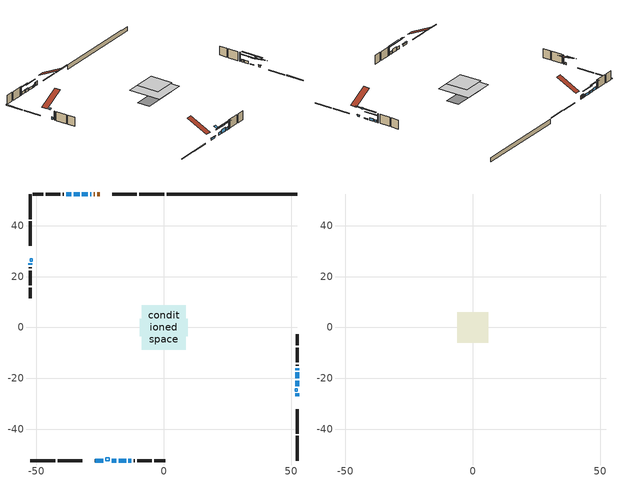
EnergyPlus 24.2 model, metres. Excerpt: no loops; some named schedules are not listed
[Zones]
conditioned space
 floor outside (Floor1 construction): -2.99,-2.99 -2.99,2.99 2.99,2.99 2.99,-2.99 z0.46
 floor adiabatic (AdiabaticFloorConstruction): -8.66,-8.66 -8.66,8.66 8.66,8.66 8.66,-8.66 z2.9
 floor foundation (Slab1 construction): -9.41,-3.39 -9.41,3.39 9.41,3.39 9.41,-3.39 z-1.98
 wall outside (RimJoist1 construction): 0.24,52.37 -9.59,52.37 / -52.37,-52.37 -42.54,-52.37 / -52.37,52.37 -52.37,42.54 / 52.37,-52.37 52.37,-42.54 z0.46:0.76
 wall outside (RimJoist2 construction): -10.52,52.37 -20.12,52.37 / -41.61,-52.37 -32.01,-52.37 / -52.37,41.61 -52.37,32.01 / 52.37,-41.61 52.37,-32.01 z0.46:0.76
 wall outside (AdiabaticWallConstruction 1): -25.16,52.37 -26.08,52.37 / -27,52.37 -27.52,52.37 z0.46:2.49
 wall outside (AdiabaticWallConstruction): -28.45,52.37 -28.83,52.37 / -52.37,25.13 -52.37,24.64 z0.46:1.68; 52.37,-26.97 52.37,-25.88 / -26.97,-52.37 -23.7,-52.37 z0.46:1.32; -29.76,52.37 -32.1,52.37 / -33.02,52.37 -35.36,52.37 z0.46:1.48; -36.29,52.37 -38.22,52.37 / -20.48,-52.37 -18.55,-52.37 / -13.84,-52.37 -12.73,-52.37 z0.46:2.01; 52.37,-23.11 52.37,-20.82 z0.46:0.84; 52.37,-19.89 52.37,-17.6 z0.46:1.78; 52.37,-16.68 52.37,-15.91 z0.46:1.38; -17.62,-52.37 -14.77,-52.37 z0.46:2.49
 wall outside (Wall1 construction): -39.15,52.37 -39.6,52.37 / -11.8,-52.37 -11.35,-52.37 / -52.37,23.72 -52.37,23.26 / 52.37,-14.98 52.37,-14.53 z0.46:5.34
 wall outside (Wall2 construction): -40.53,52.37 -46.28,52.37 / -10.42,-52.37 -4.67,-52.37 / -52.37,22.33 -52.37,16.58 / 52.37,-13.6 52.37,-7.85 z0.46:5.34
 wall outside (Wall3 construction): -47.21,52.37 -51.44,52.37 / -3.74,-52.37 0.5,-52.37 / -52.37,15.66 -52.37,11.42 / 52.37,-6.92 52.37,-2.69 z0.46:5.34
 wall foundation (FoundationWall1 construction): 1.17,52.37,-1.98 1.17,52.37,0.46 47.25,52.37,0.46 47.25,52.37,0.29 52.37,52.37,0.29 52.37,52.37,-1.98
 window (WindowConstruction 10): -28.45,52.37 -28.83,52.37 z0.46:1.68
 window (WindowConstruction 6): 52.37,-26.97 52.37,-25.88 z0.46:1.32
 window (WindowConstruction 7): -29.76,52.37 -32.1,52.37 z0.46:1.47
 window (WindowConstruction 8): -33.02,52.37 -35.36,52.37 z0.46:1.47
 window (WindowConstruction 9): -26.97,-52.37 -23.7,-52.37 z0.46:1.32
 window (WindowConstruction): -36.29,52.37 -38.22,52.37 z0.46:2.01
 window (WindowConstruction 12): 52.37,-23.11 52.37,-20.82 z0.46:0.84
 window (WindowConstruction 11): -52.37,25.13 -52.37,24.64 z0.46:1.68
 window (WindowConstruction 1): 52.37,-19.89 52.37,-17.6 z0.46:1.78
 window (WindowConstruction 2): 52.37,-16.68 52.37,-15.91 z0.46:1.37
 window (WindowConstruction 3): -20.48,-52.37 -18.55,-52.37 z0.46:2.01
 window (WindowConstruction 4): -17.62,-52.37 -14.77,-52.37 z0.46:2.49
 window (WindowConstruction 5): -13.84,-52.37 -12.73,-52.37 z0.46:2.01
 door (Door): -25.16,52.37 -26.07,52.37 z0.46:2.49
 door (Door 1): -27,52.37 -27.52,52.37 z0.46:2.49
 ceiling adiabatic (AdiabaticFloorConstruction): 8.66,-8.66 8.66,8.66 -8.66,8.66 -8.66,-8.66 z2.9
 roof outside (AdiabaticRoofConstruction): -21.4,-52.37,5.34 -21.4,-51.15,5.95 -22.77,-51.15,5.95 -22.77,-52.37,5.34; -52.37,26.06,5.34 -51.55,26.06,5.75 -51.55,26.97,5.75 -52.37,26.97,5.34; 52.37,-24.04,5.34 51.55,-24.04,5.75 51.55,-24.95,5.75 52.37,-24.95,5.34
 skylight (SkylightConstruction): -21.4,-52.37,5.34 -21.4,-51.15,5.95 -22.77,-51.15,5.95 -22.77,-52.37,5.34
 skylight (SkylightConstruction 1): -52.37,26.06,5.34 -51.55,26.06,5.75 -51.55,26.97,5.75 -52.37,26.97,5.34
 skylight (SkylightConstruction 2): 52.37,-24.04,5.34 51.55,-24.04,5.75 51.55,-24.95,5.75 52.37,-24.95,5.34
attic - vented
 floor to conditioned space (Floor2 construction Reversed): -6.01,-6.01 -6.01,6.01 6.01,6.01 6.01,-6.01 z5.34
 roof outside (Roof1 construction): -24.23,52.37,5.34 -24.23,40.99,11.03 -21.05,40.99,11.03 -21.05,52.37,5.34; -27.9,-52.37,5.34 -27.9,-40.99,11.03 -31.08,-40.99,11.03 -31.08,-52.37,5.34; -52.37,27.9,5.34 -40.99,27.9,11.03 -40.99,31.08,11.03 -52.37,31.08,5.34; 52.37,-27.9,5.34 40.99,-27.9,11.03 40.99,-31.08,11.03 52.37,-31.08,5.34
shading: 52.37,-25.68 52.37,-27.17 52.78,-27.17 52.78,-25.68 z1.52; -34.73,52.37 -27.12,52.37 -27.12,52.78 -34.73,52.78 z4.11; -35.56,52.37 -32.82,52.37 -32.82,52.78 -35.56,52.78 z1.68; -23.5,-52.37 -27.17,-52.37 -27.17,-52.78 -23.5,-52.78 z1.52; -40.86,52.37 -33.65,52.37 -33.65,52.78 -40.86,52.78 z4.65; 52.37,-15.74 52.37,-28.19 52.78,-28.19 52.78,-15.74 z5.92; 52.37,-14.97 52.37,-22.53 52.78,-22.53 52.78,-14.97 z4.42; 52.37,-15.71 52.37,-16.88 52.78,-16.88 52.78,-15.71 z1.58; -15.91,-52.37 -23.12,-52.37 -23.12,-52.78 -15.91,-52.78 z4.65; -12.13,-52.37 -20.26,-52.37 -20.26,-52.78 -12.13,-52.78 z5.13; -10.09,-52.37 -16.48,-52.37 -16.48,-52.78 -10.09,-52.78 z4.65
[Building]
Building 1: Terrain=Suburbs
[Site:Location]
Ottawa Intl AP_ON: Latitude {deg}=45.32; Longitude {deg}=-75.67; Time Zone {hr}=-5; Elevation {m}=115; Keep Site Location Information=Yes
[Site:GroundTemperature:Shallow]
1.18808, -1.19398, -1.38475, -0.254337, 4.28362, 8.80044, 12.7163, 15.1969, 15.4076, 13.3901, 9.57408, 5.19582
[Site:WaterMainsTemperature]
Calculation Method=Schedule; Temperature Schedule=mains temperature schedule
[Material] Roughness=Rough; Thermal Absorptance=0.9
Name | Thickness {m} | Conductivity {W/m-K} | Density {kg/m3} | Specific Heat {J/kg-K} | Solar Absorptance | Visible Absorptance
asphalt or fiberglass shingles | 0.00635 | 0.162714 | 1121.4 | 1465.45 | 0.84 | 0.84
asphalt or fiberglass shingles 1 | 0.00635 | 0.162714 | 1121.4 | 1465.45 | 0.7 | 0.7
ceiling loosefill ins | 0.169333 | 0.0480833 | 16.02 | 1046.75 | 0.7 | 0.7
ceiling stud and cavity | 0.1397 | 0.347966 | 65.682 | 1177.47 | 0.7 | 0.7
concrete 4.0 in. | 0.1016 | 1.803125 | 2242.8 | 837.4 | 0.7 | 0.7
concrete 8.0 in. | 0.2032 | 1.803125 | 2242.8 | 837.4 | 0.7 | 0.7
door material | 0.04445 | 0.053851 | 512.64 | 1214.23 | 0.7 | 0.7
door material 1 | 0.04445 | 0.188738 | 512.64 | 1214.23 | 0.7 | 0.7
exterior vertical ins | 0.0125472 | 0.029427 | 32.04 | 1214.23 | 0.7 | 0.7
floor covering | 0.0127 | 0.0433444 | 54.468 | 1339.84 | 0.6 | 0.6
floor rigid ins; rim joist rigid ins; wall rigid ins | 0.051816 | 0.029427 | 32.04 | 1214.23 | 0.7 | 0.7
floor rigid ins 1; roof rigid ins; wall rigid ins 1 | 0.512978 | 0.029427 | 32.04 | 1214.23 | 0.7 | 0.7
floor stud and cavity | 0.1397 | 0.0959113 | 92.3553 | 1139.71 | 0.7 | 0.7
floor stud and cavity 1 | 0.1397 | 1.75129 | 37.0049 | 1207.88 | 0.7 | 0.7
furniture material conditioned space 1 | 0.1524 | 0.115458 | 640.8 | 1214.23 | 0.6 | 0.6
gypsum board | 0.0127 | 0.160291 | 801 | 837.4 | 0.6 | 0.6
gypsum board 1 | 0.0127 | 0.160291 | 801 | 837.4 | 0.7 | 0.7
osb sheathing 0.5 in. | 0.0127 | 0.115458 | 512.64 | 1214.23 | 0.7 | 0.7
osb sheathing 0.75 in. | 0.01905 | 0.115458 | 512.64 | 1214.23 | 0.7 | 0.7
osb sheathing 2.0 in. | 0.0508 | 0.115458 | 512.64 | 1214.23 | 0.7 | 0.7
rim joist stud and cavity | 0.0508 | 0.0451784 | 125.044 | 1163.47 | 0.6 | 0.6
rim joist stud and cavity 1 | 0.0508 | 0.0347766 | 125.044 | 1163.47 | 0.6 | 0.6
roof stud and cavity | 0.18415 | 1.78687 | 37.0049 | 1207.88 | 0.6 | 0.6
wall stud and cavity | 0.1397 | 0.177493 | 139.0536 | 1170.24 | 0.7 | 0.7
wall stud and cavity 1 | 0.1397 | 0.193511 | 139.0536 | 1170.24 | 0.7 | 0.7
wall stud and cavity 2 | 0.1397 | 0.221002 | 139.0536 | 1170.24 | 0.7 | 0.7
wall stud and cavity 3 | 0.0889 | 0.380278 | 52.3479 | 1209.89 | 0.7 | 0.7
wall stud and cavity 4 | 0.0889 | 0.391764 | 83.0341 | 1211.67 | 0.7 | 0.7
wood siding | 0.0254 | 0.102417 | 544.68 | 1172.36 | 0.4 | 0.4
wood siding 1; wood siding 2; wood siding 3 | 0.0254 | 0.102417 | 544.68 | 1172.36 | 0.7 | 0.7
[WindowMaterial:SimpleGlazingSystem]
Name | U-Factor {W/m2-K} | Solar Heat Gain Coefficient
SkylightMaterial | 3.53849 | 0.6845
SkylightMaterial 1 | 3.32 | 0.7007
WindowMaterial | 2.90373 | 0.65
WindowMaterial 1 | 2.97981 | 0.57
WindowMaterial 10 | 3.05874 | 0.41
WindowMaterial 2 | 3.03092 | 0.49
WindowMaterial 3 | 2.94348 | 0.63
WindowMaterial 4 | 2.99003 | 0.53
WindowMaterial 5 | 3.00934 | 0.52
WindowMaterial 6 | 2.946882 | 0.58
WindowMaterial 7 | 2.961077 | 0.56
WindowMaterial 8 | 3.10416 | 0.5
WindowMaterial 9 | 2.97584 | 0.61
[Construction]
AdiabaticFloorConstruction: floor stud and cavity 1, floor rigid ins 1, osb sheathing 0.75 in., floor covering
AdiabaticRoofConstruction: asphalt or fiberglass shingles 1, roof rigid ins, osb sheathing 0.75 in., roof stud and cavity
AdiabaticWallConstruction: wood siding 2, wall rigid ins 1, wall stud and cavity 3, gypsum board
AdiabaticWallConstruction 1: wood siding 3, wall rigid ins 1, wall stud and cavity 3, gypsum board
Door: door material
Door 1: door material 1
Floor1 construction: floor stud and cavity, floor rigid ins, osb sheathing 0.75 in., floor covering
Floor2 construction Reversed: gypsum board, ceiling stud and cavity, ceiling loosefill ins
FoundationWall1 construction: concrete 8.0 in., gypsum board 1
furniture construction conditioned space 1: furniture material conditioned space 1
PartitionWallConstruction: gypsum board, wall stud and cavity 4, gypsum board
RimJoist1 construction: wood siding 1, osb sheathing 2.0 in., rim joist stud and cavity
RimJoist2 construction: wood siding 1, rim joist rigid ins, osb sheathing 2.0 in., rim joist stud and cavity 1
Roof1 construction: asphalt or fiberglass shingles
SkylightConstruction: SkylightMaterial
SkylightConstruction 1; SkylightConstruction 2: SkylightMaterial 1
Slab1 construction: concrete 4.0 in.
Wall1 construction: wood siding, wall rigid ins, osb sheathing 0.5 in., wall stud and cavity, gypsum board
Wall2 construction: wood siding, wall rigid ins, osb sheathing 0.5 in., wall stud and cavity 1, gypsum board
Wall3 construction: wood siding, wall rigid ins, osb sheathing 0.5 in., wall stud and cavity 2, gypsum board
WindowConstruction; WindowConstruction 3: WindowMaterial
WindowConstruction 1: WindowMaterial 1
WindowConstruction 10: WindowMaterial 8
WindowConstruction 11: WindowMaterial 9
WindowConstruction 12: WindowMaterial 10
WindowConstruction 2: WindowMaterial 2
WindowConstruction 4: WindowMaterial 3
WindowConstruction 5: WindowMaterial 4
WindowConstruction 6: WindowMaterial 5
WindowConstruction 7; WindowConstruction 8: WindowMaterial 6
WindowConstruction 9: WindowMaterial 7
[Zone] Multiplier=1; Part of Total Floor Area=Yes
Name | Volume {m3}
attic - vented | 134.283
conditioned space | 1069.3
[Space]
Name | Zone | Volume {m3}
attic - vented 1 | attic - vented | 134.283
conditioned space 1 | conditioned space | 1069.3
[ZoneInfiltration:EffectiveLeakageArea]
infil attic - vented 1: Zone or Space=attic - vented 1; Schedule=Always On Discrete; Effective Air Leakage Area {cm2}=6085.3; Stack Coefficient=0.000395821; Wind Coefficient=1.34422e-05
[ZoneMixing]
whole house fan mix: Zone or Space=attic - vented; Schedule=Always On Continuous; Design Flow Rate Calculation Method=Flow/Zone; Design Flow Rate {m3/s}=0; Source Zone or Space=conditioned space
[SurfaceProperty:ExposedFoundationPerimeter]
Slab1: Exposed Perimeter Calculation Method=TotalExposedPerimeter; Total Exposed Perimeter {m}=51.206
[InternalMass] Zone or ZoneList=conditioned space; Space or SpaceList=conditioned space 1
Name | Construction | Surface Area {m2}
furniture mass conditioned space 1 | furniture construction conditioned space 1 | 185.356
partition wall mass | PartitionWallConstruction | 463.39
[Lights]
interior lighting: Zone or ZoneList or Space or SpaceList=conditioned space 1; Schedule=interior lighting schedule; Design Level Calculation Method=LightingLevel; Lighting Level {W}=343.2; Return Air Fraction=0; Fraction Radiant=0.6; Fraction Visible=0.2; Fraction Replaceable=1
[People]
occupants: Zone or ZoneList or Space or SpaceList=conditioned space 1; Number of People Schedule=occupants schedule; Number of People Calculation Method=People; Number of People=3; Fraction Radiant=0.314171; Sensible Heat Fraction=0.56303; Activity Level Schedule=occupants activity schedule; Carbon Dioxide Generation Rate {m3/s-W}=0; Enable ASHRAE 55 Comfort Warnings=No; Mean Radiant Temperature Calculation Type=EnclosureAveraged
[ElectricEquipment] Zone or ZoneList or Space or SpaceList=conditioned space 1; Design Level Calculation Method=EquipmentLevel
Name | Schedule | Design Level {W} | Fraction Latent | Fraction Radiant | Fraction Lost
clothes dryer | clothes dryer schedule | 140.772 | 0.015 | 0.081 | 0.85
clothes washer | clothes washer schedule | 32.1985 | 0.03 | 0.162 | 0.7
cooking range | cooking range schedule | 215.147 | 0.08 | 0.432 | 0.2
dishwasher | dishwasher schedule | 66.8632 | 0.3 | 0.18 | 0.4
fridge | fridge schedule | 72.9452 | 0 | 0.6 | 0
mech vent house fan | mech vent house fan schedule | 0 | 0 | 0 | 1
mech vent house fan cfis | mech vent house fan cfis schedule | 0 | 0 | 0 | 0
misc plug loads | misc plug loads schedule | 494.7 | 0.045 | 0.513 | 0.1
whole house fan | Always On Discrete | 0 | 0 | 0 | 1
[OtherEquipment] Zone or ZoneList or Space or SpaceList=conditioned space 1; Design Level Calculation Method=EquipmentLevel
Name | Fuel Type | Schedule | Design Level {W} | Fraction Latent | Fraction Radiant | Fraction Lost
clothes dryer 1 | Electricity | clothes dryer schedule | 0 | 0.015 | 0.081 | 0.85
cooking range 1 | Electricity | cooking range schedule | 0 | 0.08 | 0.432 | 0.2
general water use latent | None | general water use schedule | 62.594 | 1 | 0 | 0
general water use sensible | None | general water use schedule | -61.6891 | 0 | 0.6 | 0
mech vent house fan latent load | None | Always On Discrete | 0 | 1 | 0 | 0
mech vent house fan sensible load | None | Always On Discrete | 0 | 0 | 0 | 0
water heater energy adjustment1 | Electricity | Always On Discrete | 0.01 | 0 | 0 | 1
[ZoneInfiltration:DesignFlowRate] Zone or ZoneList or Space or SpaceList=conditioned space 1; Schedule=Always On Discrete; Design Flow Rate Calculation Method=Flow/Zone; Design Flow Rate {m3/s}=0
infil flow; natural vent flow; whole house fan flow
[Foundation:Kiva]
Foundation Kiva 1: Initial Indoor Air Temperature {C}=21; Wall Height Above Grade {m}=0.459974; Wall Depth Below Slab {m}=0.2032; Custom Block Material Name 1=exterior vertical ins; Custom Block Depth 1 {m}=2.43998; Custom Block X Position 1 {m}=0.2159; Custom Block Z Position 1 {m}=0
[Foundation:Kiva:Settings]
Soil Conductivity {W/m-K}=0.849921; Soil Density {kg/m3}=1842.3; Soil Specific Heat {J/kg-K}=418.7; Ground Solar Absorptivity=0.9; Ground Thermal Absorptivity=0.9; Ground Surface Roughness {m}=0.03; Far-Field Width {m}=40; Deep-Ground Boundary Condition=ZeroFlux; Deep-Ground Depth {m}=40; Minimum Cell Dimension {m}=0.2; Maximum Cell Growth Coefficient=3; Simulation Timestep=Timestep
[Exterior:Lights]
exterior lighting: Schedule=exterior lighting schedule; Design Level {W}=75.6
[Schedule:Constant]
Name | Hourly Value
Always On Continuous; mech vent house fan schedule; mech vent house fan cfis schedule; Always On Discrete | 1
occupants activity schedule | 117.228
fridge schedule | 0
[Schedule:Week:Daily]
interior lighting schedule Week Rule - Jan1-Jan27: interior lighting schedule day, interior lighting schedule day, interior lighting schedule day, interior lighting schedule day, interior lighting schedule day, interior lighting schedule day, interior lighting schedule day, interior lighting schedule default day, interior lighting schedule default day, interior lighting schedule default day, interior lighting schedule default day, interior lighting schedule default day
interior lighting schedule Week Rule - Jan28-Feb3: interior lighting schedule day, interior lighting schedule day, interior lighting schedule day, interior lighting schedule day, interior lighting schedule day 1, interior lighting schedule day 1, interior lighting schedule day 1, interior lighting schedule default day, interior lighting schedule default day, interior lighting schedule default day, interior lighting schedule default day, interior lighting schedule default day
interior lighting schedule Week Rule - Feb4-Feb24: interior lighting schedule day 1, interior lighting schedule day 1, interior lighting schedule day 1, interior lighting schedule day 1, interior lighting schedule day 1, interior lighting schedule day 1, interior lighting schedule day 1, interior lighting schedule default day, interior lighting schedule default day, interior lighting schedule default day, interior lighting schedule default day, interior lighting schedule default day
interior lighting schedule Week Rule - Feb25-Mar3: interior lighting schedule day 1, interior lighting schedule day 1, interior lighting schedule day 1, interior lighting schedule day 1, interior lighting schedule day 2, interior lighting schedule day 2, interior lighting schedule day 2, interior lighting schedule default day, interior lighting schedule default day, interior lighting schedule default day, interior lighting schedule default day, interior lighting schedule default day
interior lighting schedule Week Rule - Mar4-Mar31: interior lighting schedule day 2, interior lighting schedule day 2, interior lighting schedule day 2, interior lighting schedule day 2, interior lighting schedule day 2, interior lighting schedule day 2, interior lighting schedule day 2, interior lighting schedule default day, interior lighting schedule default day, interior lighting schedule default day, interior lighting schedule default day, interior lighting schedule default day
interior lighting schedule Week Rule - Apr1-Apr28: interior lighting schedule day 3, interior lighting schedule day 3, interior lighting schedule day 3, interior lighting schedule day 3, interior lighting schedule day 3, interior lighting schedule day 3, interior lighting schedule day 3, interior lighting schedule default day, interior lighting schedule default day, interior lighting schedule default day, interior lighting schedule default day, interior lighting schedule default day
interior lighting schedule Week Rule - Apr29-May5: interior lighting schedule day 3, interior lighting schedule day 3, interior lighting schedule day 4, interior lighting schedule day 4, interior lighting schedule day 4, interior lighting schedule day 4, interior lighting schedule day 4, interior lighting schedule default day, interior lighting schedule default day, interior lighting schedule default day, interior lighting schedule default day, interior lighting schedule default day
interior lighting schedule Week Rule - May6-May26: interior lighting schedule day 4, interior lighting schedule day 4, interior lighting schedule day 4, interior lighting schedule day 4, interior lighting schedule day 4, interior lighting schedule day 4, interior lighting schedule day 4, interior lighting schedule default day, interior lighting schedule default day, interior lighting schedule default day, interior lighting schedule default day, interior lighting schedule default day
interior lighting schedule Week Rule - May27-Jun2: interior lighting schedule day 4, interior lighting schedule day 4, interior lighting schedule day 4, interior lighting schedule day 4, interior lighting schedule day 4, interior lighting schedule day 5, interior lighting schedule day 5, interior lighting schedule default day, interior lighting schedule default day, interior lighting schedule default day, interior lighting schedule default day, interior lighting schedule default day
interior lighting schedule Week Rule - Jun3-Jun30: interior lighting schedule day 5, interior lighting schedule day 5, interior lighting schedule day 5, interior lighting schedule day 5, interior lighting schedule day 5, interior lighting schedule day 5, interior lighting schedule day 5, interior lighting schedule default day, interior lighting schedule default day, interior lighting schedule default day, interior lighting schedule default day, interior lighting schedule default day
interior lighting schedule Week Rule - Jul1-Jul28: interior lighting schedule day 6, interior lighting schedule day 6, interior lighting schedule day 6, interior lighting schedule day 6, interior lighting schedule day 6, interior lighting schedule day 6, interior lighting schedule day 6, interior lighting schedule default day, interior lighting schedule default day, interior lighting schedule default day, interior lighting schedule default day, interior lighting schedule default day
interior lighting schedule Week Rule - Jul29-Aug4: interior lighting schedule day 6, interior lighting schedule day 6, interior lighting schedule day 6, interior lighting schedule day 7, interior lighting schedule day 7, interior lighting schedule day 7, interior lighting schedule day 7, interior lighting schedule default day, interior lighting schedule default day, interior lighting schedule default day, interior lighting schedule default day, interior lighting schedule default day
interior lighting schedule Week Rule - Aug5-Aug25: interior lighting schedule day 7, interior lighting schedule day 7, interior lighting schedule day 7, interior lighting schedule day 7, interior lighting schedule day 7, interior lighting schedule day 7, interior lighting schedule day 7, interior lighting schedule default day, interior lighting schedule default day, interior lighting schedule default day, interior lighting schedule default day, interior lighting schedule default day
interior lighting schedule Week Rule - Aug26-Sep1: interior lighting schedule day 7, interior lighting schedule day 7, interior lighting schedule day 7, interior lighting schedule day 7, interior lighting schedule day 7, interior lighting schedule day 7, interior lighting schedule day 8, interior lighting schedule default day, interior lighting schedule default day, interior lighting schedule default day, interior lighting schedule default day, interior lighting schedule default day
interior lighting schedule Week Rule - Sep2-Sep29: interior lighting schedule day 8, interior lighting schedule day 8, interior lighting schedule day 8, interior lighting schedule day 8, interior lighting schedule day 8, interior lighting schedule day 8, interior lighting schedule day 8, interior lighting schedule default day, interior lighting schedule default day, interior lighting schedule default day, interior lighting schedule default day, interior lighting schedule default day
interior lighting schedule Week Rule - Sep30-Oct6: interior lighting schedule day 8, interior lighting schedule day 9, interior lighting schedule day 9, interior lighting schedule day 9, interior lighting schedule day 9, interior lighting schedule day 9, interior lighting schedule day 9, interior lighting schedule default day, interior lighting schedule default day, interior lighting schedule default day, interior lighting schedule default day, interior lighting schedule default day
interior lighting schedule Week Rule - Oct7-Oct27: interior lighting schedule day 9, interior lighting schedule day 9, interior lighting schedule day 9, interior lighting schedule day 9, interior lighting schedule day 9, interior lighting schedule day 9, interior lighting schedule day 9, interior lighting schedule default day, interior lighting schedule default day, interior lighting schedule default day, interior lighting schedule default day, interior lighting schedule default day
interior lighting schedule Week Rule - Oct28-Nov3: interior lighting schedule day 9, interior lighting schedule day 9, interior lighting schedule day 9, interior lighting schedule day 9, interior lighting schedule day 10, interior lighting schedule day 10, interior lighting schedule day 10, interior lighting schedule default day, interior lighting schedule default day, interior lighting schedule default day, interior lighting schedule default day, interior lighting schedule default day
interior lighting schedule Week Rule - Nov4-Nov24: interior lighting schedule day 10, interior lighting schedule day 10, interior lighting schedule day 10, interior lighting schedule day 10, interior lighting schedule day 10, interior lighting schedule day 10, interior lighting schedule day 10, interior lighting schedule default day, interior lighting schedule default day, interior lighting schedule default day, interior lighting schedule default day, interior lighting schedule default day
interior lighting schedule Week Rule - Nov25-Dec1: interior lighting schedule day 10, interior lighting schedule day 10, interior lighting schedule day 10, interior lighting schedule day 10, interior lighting schedule day 10, interior lighting schedule day 10, interior lighting schedule day 11, interior lighting schedule default day, interior lighting schedule default day, interior lighting schedule default day, interior lighting schedule default day, interior lighting schedule default day
interior lighting schedule Week Rule - Dec2-Dec31: interior lighting schedule day 11, interior lighting schedule day 11, interior lighting schedule day 11, interior lighting schedule day 11, interior lighting schedule day 11, interior lighting schedule day 11, interior lighting schedule day 11, interior lighting schedule default day, interior lighting schedule default day, interior lighting schedule default day, interior lighting schedule default day, interior lighting schedule default day
occupants schedule Week Rule - Jan1-Dec31: occupants schedule day, occupants schedule day, occupants schedule day, occupants schedule day, occupants schedule day, occupants schedule day, occupants schedule day, occupants schedule default day, occupants schedule default day, occupants schedule default day, occupants schedule default day, occupants schedule default day
clothes dryer schedule Week Rule - Jan1-Dec31: clothes dryer schedule day, clothes dryer schedule day, clothes dryer schedule day, clothes dryer schedule day, clothes dryer schedule day, clothes dryer schedule day, clothes dryer schedule day, clothes dryer schedule default day, clothes dryer schedule default day, clothes dryer schedule default day, clothes dryer schedule default day, clothes dryer schedule default day
clothes washer schedule Week Rule - Jan1-Dec31: clothes washer schedule day, clothes washer schedule day, clothes washer schedule day, clothes washer schedule day, clothes washer schedule day, clothes washer schedule day, clothes washer schedule day, clothes washer schedule default day, clothes washer schedule default day, clothes washer schedule default day, clothes washer schedule default day, clothes washer schedule default day
cooking range schedule Week Rule - Jan1-Dec31: cooking range schedule day, cooking range schedule day, cooking range schedule day, cooking range schedule day, cooking range schedule day, cooking range schedule day, cooking range schedule day, cooking range schedule default day, cooking range schedule default day, cooking range schedule default day, cooking range schedule default day, cooking range schedule default day
dishwasher schedule Week Rule - Jan1-Dec31: dishwasher schedule day, dishwasher schedule day, dishwasher schedule day, dishwasher schedule day, dishwasher schedule day, dishwasher schedule day, dishwasher schedule day, dishwasher schedule default day, dishwasher schedule default day, dishwasher schedule default day, dishwasher schedule default day, dishwasher schedule default day
misc plug loads schedule Week Rule - Jan1-Dec31: misc plug loads schedule day, misc plug loads schedule day, misc plug loads schedule day, misc plug loads schedule day, misc plug loads schedule day, misc plug loads schedule day, misc plug loads schedule day, misc plug loads schedule default day, misc plug loads schedule default day, misc plug loads schedule default day, misc plug loads schedule default day, misc plug loads schedule default day
general water use schedule Week Rule - Jan1-Dec31: general water use schedule day, general water use schedule day, general water use schedule day, general water use schedule day, general water use schedule day, general water use schedule day, general water use schedule day, general water use schedule default day, general water use schedule default day, general water use schedule default day, general water use schedule default day, general water use schedule default day
exterior lighting schedule Week Rule - Jan1-Jan27: exterior lighting schedule day, exterior lighting schedule day, exterior lighting schedule day, exterior lighting schedule day, exterior lighting schedule day, exterior lighting schedule day, exterior lighting schedule day, exterior lighting schedule default day, exterior lighting schedule default day, exterior lighting schedule default day, exterior lighting schedule default day, exterior lighting schedule default day
exterior lighting schedule Week Rule - Jan28-Feb3: exterior lighting schedule day, exterior lighting schedule day, exterior lighting schedule day, exterior lighting schedule day, exterior lighting schedule day 1, exterior lighting schedule day 1, exterior lighting schedule day 1, exterior lighting schedule default day, exterior lighting schedule default day, exterior lighting schedule default day, exterior lighting schedule default day, exterior lighting schedule default day
exterior lighting schedule Week Rule - Feb4-Feb24: exterior lighting schedule day 1, exterior lighting schedule day 1, exterior lighting schedule day 1, exterior lighting schedule day 1, exterior lighting schedule day 1, exterior lighting schedule day 1, exterior lighting schedule day 1, exterior lighting schedule default day, exterior lighting schedule default day, exterior lighting schedule default day, exterior lighting schedule default day, exterior lighting schedule default day
exterior lighting schedule Week Rule - Feb25-Mar3: exterior lighting schedule day 1, exterior lighting schedule day 1, exterior lighting schedule day 1, exterior lighting schedule day 1, exterior lighting schedule day 2, exterior lighting schedule day 2, exterior lighting schedule day 2, exterior lighting schedule default day, exterior lighting schedule default day, exterior lighting schedule default day, exterior lighting schedule default day, exterior lighting schedule default day
exterior lighting schedule Week Rule - Mar4-Mar31: exterior lighting schedule day 2, exterior lighting schedule day 2, exterior lighting schedule day 2, exterior lighting schedule day 2, exterior lighting schedule day 2, exterior lighting schedule day 2, exterior lighting schedule day 2, exterior lighting schedule default day, exterior lighting schedule default day, exterior lighting schedule default day, exterior lighting schedule default day, exterior lighting schedule default day
exterior lighting schedule Week Rule - Apr1-Apr28: exterior lighting schedule day 3, exterior lighting schedule day 3, exterior lighting schedule day 3, exterior lighting schedule day 3, exterior lighting schedule day 3, exterior lighting schedule day 3, exterior lighting schedule day 3, exterior lighting schedule default day, exterior lighting schedule default day, exterior lighting schedule default day, exterior lighting schedule default day, exterior lighting schedule default day
exterior lighting schedule Week Rule - Apr29-May5: exterior lighting schedule day 3, exterior lighting schedule day 3, exterior lighting schedule day 4, exterior lighting schedule day 4, exterior lighting schedule day 4, exterior lighting schedule day 4, exterior lighting schedule day 4, exterior lighting schedule default day, exterior lighting schedule default day, exterior lighting schedule default day, exterior lighting schedule default day, exterior lighting schedule default day
exterior lighting schedule Week Rule - May6-May26: exterior lighting schedule day 4, exterior lighting schedule day 4, exterior lighting schedule day 4, exterior lighting schedule day 4, exterior lighting schedule day 4, exterior lighting schedule day 4, exterior lighting schedule day 4, exterior lighting schedule default day, exterior lighting schedule default day, exterior lighting schedule default day, exterior lighting schedule default day, exterior lighting schedule default day
exterior lighting schedule Week Rule - May27-Jun2: exterior lighting schedule day 4, exterior lighting schedule day 4, exterior lighting schedule day 4, exterior lighting schedule day 4, exterior lighting schedule day 4, exterior lighting schedule day 5, exterior lighting schedule day 5, exterior lighting schedule default day, exterior lighting schedule default day, exterior lighting schedule default day, exterior lighting schedule default day, exterior lighting schedule default day
exterior lighting schedule Week Rule - Jun3-Jun30: exterior lighting schedule day 5, exterior lighting schedule day 5, exterior lighting schedule day 5, exterior lighting schedule day 5, exterior lighting schedule day 5, exterior lighting schedule day 5, exterior lighting schedule day 5, exterior lighting schedule default day, exterior lighting schedule default day, exterior lighting schedule default day, exterior lighting schedule default day, exterior lighting schedule default day
exterior lighting schedule Week Rule - Jul1-Jul28: exterior lighting schedule day 6, exterior lighting schedule day 6, exterior lighting schedule day 6, exterior lighting schedule day 6, exterior lighting schedule day 6, exterior lighting schedule day 6, exterior lighting schedule day 6, exterior lighting schedule default day, exterior lighting schedule default day, exterior lighting schedule default day, exterior lighting schedule default day, exterior lighting schedule default day
exterior lighting schedule Week Rule - Jul29-Aug4: exterior lighting schedule day 6, exterior lighting schedule day 6, exterior lighting schedule day 6, exterior lighting schedule day 7, exterior lighting schedule day 7, exterior lighting schedule day 7, exterior lighting schedule day 7, exterior lighting schedule default day, exterior lighting schedule default day, exterior lighting schedule default day, exterior lighting schedule default day, exterior lighting schedule default day
exterior lighting schedule Week Rule - Aug5-Aug25: exterior lighting schedule day 7, exterior lighting schedule day 7, exterior lighting schedule day 7, exterior lighting schedule day 7, exterior lighting schedule day 7, exterior lighting schedule day 7, exterior lighting schedule day 7, exterior lighting schedule default day, exterior lighting schedule default day, exterior lighting schedule default day, exterior lighting schedule default day, exterior lighting schedule default day
exterior lighting schedule Week Rule - Aug26-Sep1: exterior lighting schedule day 7, exterior lighting schedule day 7, exterior lighting schedule day 7, exterior lighting schedule day 7, exterior lighting schedule day 7, exterior lighting schedule day 7, exterior lighting schedule day 8, exterior lighting schedule default day, exterior lighting schedule default day, exterior lighting schedule default day, exterior lighting schedule default day, exterior lighting schedule default day
exterior lighting schedule Week Rule - Sep2-Sep29: exterior lighting schedule day 8, exterior lighting schedule day 8, exterior lighting schedule day 8, exterior lighting schedule day 8, exterior lighting schedule day 8, exterior lighting schedule day 8, exterior lighting schedule day 8, exterior lighting schedule default day, exterior lighting schedule default day, exterior lighting schedule default day, exterior lighting schedule default day, exterior lighting schedule default day
exterior lighting schedule Week Rule - Sep30-Oct6: exterior lighting schedule day 8, exterior lighting schedule day 9, exterior lighting schedule day 9, exterior lighting schedule day 9, exterior lighting schedule day 9, exterior lighting schedule day 9, exterior lighting schedule day 9, exterior lighting schedule default day, exterior lighting schedule default day, exterior lighting schedule default day, exterior lighting schedule default day, exterior lighting schedule default day
[Schedule:Year]
interior lighting schedule: interior lighting schedule Week Rule - Jan1-Jan27, 1, 1, 1, 27, interior lighting schedule Week Rule - Jan28-Feb3, 1, 28, 2, 3, interior lighting schedule Week Rule - Feb4-Feb24, 2, 4, 2, 24, interior lighting schedule Week Rule - Feb25-Mar3, 2, 25, 3, 3, interior lighting schedule Week Rule - Mar4-Mar31, 3, 4, 3, 31, interior lighting schedule Week Rule - Apr1-Apr28, 4, 1, 4, 28, interior lighting schedule Week Rule - Apr29-May5, 4, 29, 5, 5, interior lighting schedule Week Rule - May6-May26, 5, 6, 5, 26, interior lighting schedule Week Rule - May27-Jun2, 5, 27, 6, 2, interior lighting schedule Week Rule - Jun3-Jun30, 6, 3, 6, 30, interior lighting schedule Week Rule - Jul1-Jul28, 7, 1, 7, 28, interior lighting schedule Week Rule - Jul29-Aug4, 7, 29, 8, 4, interior lighting schedule Week Rule - Aug5-Aug25, 8, 5, 8, 25, interior lighting schedule Week Rule - Aug26-Sep1, 8, 26, 9, 1, interior lighting schedule Week Rule - Sep2-Sep29, 9, 2, 9, 29, interior lighting schedule Week Rule - Sep30-Oct6, 9, 30, 10, 6, interior lighting schedule Week Rule - Oct7-Oct27, 10, 7, 10, 27, interior lighting schedule Week Rule - Oct28-Nov3, 10, 28, 11, 3, interior lighting schedule Week Rule - Nov4-Nov24, 11, 4, 11, 24, interior lighting schedule Week Rule - Nov25-Dec1, 11, 25, 12, 1, interior lighting schedule Week Rule - Dec2-Dec31, 12, 2, 12, 31
occupants schedule: occupants schedule Week Rule - Jan1-Dec31, 1, 1, 12, 31
clothes dryer schedule: clothes dryer schedule Week Rule - Jan1-Dec31, 1, 1, 12, 31
clothes washer schedule: clothes washer schedule Week Rule - Jan1-Dec31, 1, 1, 12, 31
cooking range schedule: cooking range schedule Week Rule - Jan1-Dec31, 1, 1, 12, 31
dishwasher schedule: dishwasher schedule Week Rule - Jan1-Dec31, 1, 1, 12, 31
misc plug loads schedule: misc plug loads schedule Week Rule - Jan1-Dec31, 1, 1, 12, 31
general water use schedule: general water use schedule Week Rule - Jan1-Dec31, 1, 1, 12, 31
exterior lighting schedule: exterior lighting schedule Week Rule - Jan1-Jan27, 1, 1, 1, 27, exterior lighting schedule Week Rule - Jan28-Feb3, 1, 28, 2, 3, exterior lighting schedule Week Rule - Feb4-Feb24, 2, 4, 2, 24, exterior lighting schedule Week Rule - Feb25-Mar3, 2, 25, 3, 3, exterior lighting schedule Week Rule - Mar4-Mar31, 3, 4, 3, 31, exterior lighting schedule Week Rule - Apr1-Apr28, 4, 1, 4, 28, exterior lighting schedule Week Rule - Apr29-May5, 4, 29, 5, 5, exterior lighting schedule Week Rule - May6-May26, 5, 6, 5, 26, exterior lighting schedule Week Rule - May27-Jun2, 5, 27, 6, 2, exterior lighting schedule Week Rule - Jun3-Jun30, 6, 3, 6, 30, exterior lighting schedule Week Rule - Jul1-Jul28, 7, 1, 7, 28, exterior lighting schedule Week Rule - Jul29-Aug4, 7, 29, 8, 4, exterior lighting schedule Week Rule - Aug5-Aug25, 8, 5, 8, 25, exterior lighting schedule Week Rule - Aug26-Sep1, 8, 26, 9, 1, exterior lighting schedule Week Rule - Sep2-Sep29, 9, 2, 9, 29, exterior lighting schedule Week Rule - Sep30-Oct6, 9, 30, 10, 6, exterior lighting schedule Week Rule - Oct7-Oct27, 10, 7, 10, 27, exterior lighting schedule Week Rule - Oct28-Nov3, 10, 28, 11, 3, exterior lighting schedule Week Rule - Nov4-Nov24, 11, 4, 11, 24, exterior lighting schedule Week Rule - Nov25-Dec1, 11, 25, 12, 1, exterior lighting schedule Week Rule - Dec2-Dec31, 12, 2, 12, 31
[Schedule:Compact]
mains temperature schedule: Through: 01/01, For: AllDays, Until: 24:00, 5.98056, Through: 01/02, For: AllDays, Until: 24:00, 5.90111, Through: 01/03, For: AllDays, Until: 24:00, 5.82222, Through: 01/04, For: AllDays, Until: 24:00, 5.74556, Through: 01/05, For: AllDays, Until: 24:00, 5.66944, Through: 01/06, For: AllDays, Until: 24:00, 5.595, Through: 01/07, For: AllDays, Until: 24:00, 5.52222, Through: 01/08, For: AllDays, Until: 24:00, 5.45, Through: 01/09, For: AllDays, Until: 24:00, 5.38, Through: 01/10, For: AllDays, Until: 24:00, 5.31111, Through: 01/11, For: AllDays, Until: 24:00, 5.24333, Through: 01/12, For: AllDays, Until: 24:00, 5.17778, Through: 01/13, For: AllDays, Until: 24:00, 5.11333, Through: 01/14, For: AllDays, Until: 24:00, 5.05, Through: 01/15, For: AllDays, Until: 24:00, 4.98833, Through: 01/16, For: AllDays, Until: 24:00, 4.92889, Through: 01/17, For: AllDays, Until: 24:00, 4.87, Through: 01/18, For: AllDays, Until: 24:00, 4.81333, Through: 01/19, For: AllDays, Until: 24:00, 4.75833, Through: 01/20, For: AllDays, Until: 24:00, 4.70444, Through: 01/21, For: AllDays, Until: 24:00, 4.65278, Through: 01/22, For: AllDays, Until: 24:00, 4.60222, Through: 01/23, For: AllDays, Until: 24:00, 4.55333, Through: 01/24, For: AllDays, Until: 24:00, 4.50667, Through: 01/25, For: AllDays, Until: 24:00, 4.46111, Through: 01/26, For: AllDays, Until: 24:00, 4.41722, Through: 01/27, For: AllDays, Until: 24:00, 4.37556, Through: 01/28, For: AllDays, Until: 24:00, 4.335, Through: 01/29, For: AllDays, Until: 24:00, 4.29667, Through: 01/30, For: AllDays, Until: 24:00, 4.26, Through: 01/31, For: AllDays, Until: 24:00, 4.225, Through: 02/01, For: AllDays, Until: 24:00, 4.19167, Through: 02/02, For: AllDays, Until: 24:00, 4.16, Through: 02/03, For: AllDays, Until: 24:00, 4.13056, Through: 02/04, For: AllDays, Until: 24:00, 4.10278, Through: 02/05, For: AllDays, Until: 24:00, 4.07667, Through: 02/06, For: AllDays, Until: 24:00, 4.05222, Through: 02/07, For: AllDays, Until: 24:00, 4.03, Through: 02/08, For: AllDays, Until: 24:00, 4.00889, Through: 02/09, For: AllDays, Until: 24:00, 3.99056, Through: 02/10, For: AllDays, Until: 24:00, 3.97333, Through: 02/11, For: AllDays, Until: 24:00, 3.95833, Through: 02/12, For: AllDays, Until: 24:00, 3.945, Through: 02/13, For: AllDays, Until: 24:00, 3.93333, Through: 02/14, For: AllDays, Until: 24:00, 3.92389, Through: 02/15, For: AllDays, Until: 24:00, 3.91611, Through: 02/16, For: AllDays, Until: 24:00, 3.91, Through: 02/17, For: AllDays, Until: 24:00, 3.90611, Through: 02/18, For: AllDays, Until: 24:00, 3.90389, Through: 02/19, For: AllDays, Until: 24:00, 3.90389, Through: 02/20, For: AllDays, Until: 24:00, 3.905, Through: 02/21, For: AllDays, Until: 24:00, 3.90889, Through: 02/22, For: AllDays, Until: 24:00, 3.91389, Through: 02/23, For: AllDays, Until: 24:00, 3.92111, Through: 02/24, For: AllDays, Until: 24:00, 3.93, Through: 02/25, For: AllDays, Until: 24:00, 3.94056, Through: 02/26, For: AllDays, Until: 24:00, 3.95333, Through: 02/27, For: AllDays, Until: 24:00, 3.96778, Through: 02/28, For: AllDays, Until: 24:00, 3.98444, Through: 03/01, For: AllDays, Until: 24:00, 4.00278, Through: 03/02, For: AllDays, Until: 24:00, 4.02278, Through: 03/03, For: AllDays, Until: 24:00, 4.04444, Through: 03/04, For: AllDays, Until: 24:00, 4.06833, Through: 03/05, For: AllDays, Until: 24:00, 4.09389, Through: 03/06, For: AllDays, Until: 24:00, 4.12111, Through: 03/07, For: AllDays, Until: 24:00, 4.15, Through: 03/08, For: AllDays, Until: 24:00, 4.18111, Through: 03/09, For: AllDays, Until: 24:00, 4.21333, Through: 03/10, For: AllDays, Until: 24:00, 4.24778, Through: 03/11, For: AllDays, Until: 24:00, 4.28389, Through: 03/12, For: AllDays, Until: 24:00, 4.32222, Through: 03/13, For: AllDays, Until: 24:00, 4.36167, Through: 03/14, For: AllDays, Until: 24:00, 4.40333, Through: 03/15, For: AllDays, Until: 24:00, 4.44611, Through: 03/16, For: AllDays, Until: 24:00, 4.49111, Through: 03/17, For: AllDays, Until: 24:00, 4.53722, Through: 03/18, For: AllDays, Until: 24:00, 4.58556, Through: 03/19, For: AllDays, Until: 24:00, 4.63556, Through: 03/20, For: AllDays, Until: 24:00, 4.68667, Through: 03/21, For: AllDays, Until: 24:00, 4.74, Through: 03/22, For: AllDays, Until: 24:00, 4.79444, Through: 03/23, For: AllDays, Until: 24:00, 4.85111, Through: 03/24, For: AllDays, Until: 24:00, 4.90889, Through: 03/25, For: AllDays, Until: 24:00, 4.96833, Through: 03/26, For: AllDays, Until: 24:00, 5.02944, Through: 03/27, For: AllDays, Until: 24:00, 5.09167, Through: 03/28, For: AllDays, Until: 24:00, 5.15556, Through: 03/29, For: AllDays, Until: 24:00, 5.22111, Through: 03/30, For: AllDays, Until: 24:00, 5.28833, Through: 03/31, For: AllDays, Until: 24:00, 5.35667, Through: 04/01, For: AllDays, Until: 24:00, 5.42667, Through: 04/02, For: AllDays, Until: 24:00, 5.49778, Through: 04/03, For: AllDays, Until: 24:00, 5.57056, Through: 04/04, For: AllDays, Until: 24:00, 5.64444, Through: 04/05, For: AllDays, Until: 24:00, 5.71944, Through: 04/06, For: AllDays, Until: 24:00, 5.79611, Through: 04/07, For: AllDays, Until: 24:00, 5.87444, Through: 04/08, For: AllDays, Until: 24:00, 5.95389, Through: 04/09, For: AllDays, Until: 24:00, 6.03389, Through: 04/10, For: AllDays, Until: 24:00, 6.11611, Through: 04/11, For: AllDays, Until: 24:00, 6.19889, Through: 04/12, For: AllDays, Until: 24:00, 6.28278, Through: 04/13, For: AllDays, Until: 24:00, 6.36833, Through: 04/14, For: AllDays, Until: 24:00, 6.45444, Through: 04/15, For: AllDays, Until: 24:00, 6.54222, Through: 04/16, For: AllDays, Until: 24:00, 6.63056, Through: 04/17, For: AllDays, Until: 24:00, 6.72056, Through: 04/18, For: AllDays, Until: 24:00, 6.81111, Through: 04/19, For: AllDays, Until: 24:00, 6.90278, Through: 04/20, For: AllDays, Until: 24:00, 6.99556, Through: 04/21, For: AllDays, Until: 24:00, 7.08889, Through: 04/22, For: AllDays, Until: 24:00, 7.18333, Through: 04/23, For: AllDays, Until: 24:00, 7.27889, Through: 04/24, For: AllDays, Until: 24:00, 7.375, Through: 04/25, For: AllDays, Until: 24:00, 7.47222, Through: 04/26, For: AllDays, Until: 24:00, 7.57, Through: 04/27, For: AllDays, Until: 24:00, 7.66889, Through: 04/28, For: AllDays, Until: 24:00, 7.76833, Through: 04/29, For: AllDays, Until: 24:00, 7.86833, Through: 04/30, For: AllDays, Until: 24:00, 7.96889, Through: 05/01, For: AllDays, Until: 24:00, 8.07056, Through: 05/02, For: AllDays, Until: 24:00, 8.17278, Through: 05/03, For: AllDays, Until: 24:00, 8.275, Through: 05/04, For: AllDays, Until: 24:00, 8.37833, Through: 05/05, For: AllDays, Until: 24:00, 8.48222, Through: 05/06, For: AllDays, Until: 24:00, 8.58667, Through: 05/07, For: AllDays, Until: 24:00, 8.69111, Through: 05/08, For: AllDays, Until: 24:00, 8.79667, Through: 05/09, For: AllDays, Until: 24:00, 8.90222, Through: 05/10, For: AllDays, Until: 24:00, 9.00833, Through: 05/11, For: AllDays, Until: 24:00, 9.11444, Through: 05/12, For: AllDays, Until: 24:00, 9.22111, Through: 05/13, For: AllDays, Until: 24:00, 9.32778, Through: 05/14, For: AllDays, Until: 24:00, 9.435, Through: 05/15, For: AllDays, Until: 24:00, 9.54278, Through: 05/16, For: AllDays, Until: 24:00, 9.65, Through: 05/17, For: AllDays, Until: 24:00, 9.75778, Through: 05/18, For: AllDays, Until: 24:00, 9.86611, Through: 05/19, For: AllDays, Until: 24:00, 9.97389, Through: 05/20, For: AllDays, Until: 24:00, 10.0822, Through: 05/21, For: AllDays, Until: 24:00, 10.19, Through: 05/22, For: AllDays, Until: 24:00, 10.2983, Through: 05/23, For: AllDays, Until: 24:00, 10.4061, Through: 05/24, For: AllDays, Until: 24:00, 10.5139, Through: 05/25, For: AllDays, Until: 24:00, 10.6222, Through: 05/26, For: AllDays, Until: 24:00, 10.73, Through: 05/27, For: AllDays, Until: 24:00, 10.8372, Through: 05/28, For: AllDays, Until: 24:00, 10.945, Through: 05/29, For: AllDays, Until: 24:00, 11.0517, Through: 05/30, For: AllDays, Until: 24:00, 11.1589, Through: 05/31, For: AllDays, Until: 24:00, 11.2656, Through: 06/01, For: AllDays, Until: 24:00, 11.3717, Through: 06/02, For: AllDays, Until: 24:00, 11.4778, Through: 06/03, For: AllDays, Until: 24:00, 11.5833, Through: 06/04, For: AllDays, Until: 24:00, 11.6883, Through: 06/05, For: AllDays, Until: 24:00, 11.7933, Through: 06/06, For: AllDays, Until: 24:00, 11.8972, Through: 06/07, For: AllDays, Until: 24:00, 12.0011, Through: 06/08, For: AllDays, Until: 24:00, 12.1044, Through: 06/09, For: AllDays, Until: 24:00, 12.2067, Through: 06/10, For: AllDays, Until: 24:00, 12.3089, Through: 06/11, For: AllDays, Until: 24:00, 12.4106, Through: 06/12, For: AllDays, Until: 24:00, 12.5111, Through: 06/13, For: AllDays, Until: 24:00, 12.6111, Through: 06/14, For: AllDays, Until: 24:00, 12.7106, Through: 06/15, For: AllDays, Until: 24:00, 12.8089, Through: 06/16, For: AllDays, Until: 24:00, 12.9067, Through: 06/17, For: AllDays, Until: 24:00, 13.0039, Through: 06/18, For: AllDays, Until: 24:00, 13.1, Through: 06/19, For: AllDays, Until: 24:00, 13.195, Through: 06/20, For: AllDays, Until: 24:00, 13.2894, Through: 06/21, For: AllDays, Until: 24:00, 13.3833, Through: 06/22, For: AllDays, Until: 24:00, 13.4756, Through: 06/23, For: AllDays, Until: 24:00, 13.5672, Through: 06/24, For: AllDays, Until: 24:00, 13.6578, Through: 06/25, For: AllDays, Until: 24:00, 13.7472, Through: 06/26, For: AllDays, Until: 24:00, 13.8356, Through: 06/27, For: AllDays, Until: 24:00, 13.9233, Through: 06/28, For: AllDays, Until: 24:00, 14.0094, Through: 06/29, For: AllDays, Until: 24:00, 14.0944, Through: 06/30, For: AllDays, Until: 24:00, 14.1789, Through: 07/01, For: AllDays, Until: 24:00, 14.2617, Through: 07/02, For: AllDays, Until: 24:00, 14.3433, Through: 07/03, For: AllDays, Until: 24:00, 14.4233, Through: 07/04, For: AllDays, Until: 24:00, 14.5028, Through: 07/05, For: AllDays, Until: 24:00, 14.5806, Through: 07/06, For: AllDays, Until: 24:00, 14.6567, Through: 07/07, For: AllDays, Until: 24:00, 14.7322, Through: 07/08, For: AllDays, Until: 24:00, 14.8061, Through: 07/09, For: AllDays, Until: 24:00, 14.8783, Through: 07/10, For: AllDays, Until: 24:00, 14.9494, Through: 07/11, For: AllDays, Until: 24:00, 15.0194, Through: 07/12, For: AllDays, Until: 24:00, 15.0878, Through: 07/13, For: AllDays, Until: 24:00, 15.1544, Through: 07/14, For: AllDays, Until: 24:00, 15.22, Through: 07/15, For: AllDays, Until: 24:00, 15.2833, Through: 07/16, For: AllDays, Until: 24:00, 15.3461, Through: 07/17, For: AllDays, Until: 24:00, 15.4067, Through: 07/18, For: AllDays, Until: 24:00, 15.4661, Through: 07/19, For: AllDays, Until: 24:00, 15.5239, Through: 07/20, For: AllDays, Until: 24:00, 15.58, Through: 07/21, For: AllDays, Until: 24:00, 15.6344, Through: 07/22, For: AllDays, Until: 24:00, 15.6872, Through: 07/23, For: AllDays, Until: 24:00, 15.7383, Through: 07/24, For: AllDays, Until: 24:00, 15.7883, Through: 07/25, For: AllDays, Until: 24:00, 15.8361, Through: 07/26, For: AllDays, Until: 24:00, 15.8822, Through: 07/27, For: AllDays, Until: 24:00, 15.9272, Through: 07/28, For: AllDays, Until: 24:00, 15.97, Through: 07/29, For: AllDays, Until: 24:00, 16.0111, Through: 07/30, For: AllDays, Until: 24:00, 16.0506, Through: 07/31, For: AllDays, Until: 24:00, 16.0883, Through: 08/01, For: AllDays, Until: 24:00, 16.1244, Through: 08/02, For: AllDays, Until: 24:00, 16.1583, Through: 08/03, For: AllDays, Until: 24:00, 16.1911, Through: 08/04, For: AllDays, Until: 24:00, 16.2217, Through: 08/05, For: AllDays, Until: 24:00, 16.2506, Through: 08/06, For: AllDays, Until: 24:00, 16.2778, Through: 08/07, For: AllDays, Until: 24:00, 16.3028, Through: 08/08, For: AllDays, Until: 24:00, 16.3267, Through: 08/09, For: AllDays, Until: 24:00, 16.3483, Through: 08/10, For: AllDays, Until: 24:00, 16.3678, Through: 08/11, For: AllDays, Until: 24:00, 16.3861, Through: 08/12, For: AllDays, Until: 24:00, 16.4022, Through: 08/13, For: AllDays, Until: 24:00, 16.4167, Through: 08/14, For: AllDays, Until: 24:00, 16.4289, Through: 08/15, For: AllDays, Until: 24:00, 16.4394, Through: 08/16, For: AllDays, Until: 24:00, 16.4483, Through: 08/17, For: AllDays, Until: 24:00, 16.455, Through: 08/18, For: AllDays, Until: 24:00, 16.4606, Through: 08/19, For: AllDays, Until: 24:00, 16.4633, Through: 08/20, For: AllDays, Until: 24:00, 16.465, Through: 08/21, For: AllDays, Until: 24:00, 16.4644, Through: 08/22, For: AllDays, Until: 24:00, 16.4622, Through: 08/23, For: AllDays, Until: 24:00, 16.4578, Through: 08/24, For: AllDays, Until: 24:00, 16.4517, Through: 08/25, For: AllDays, Until: 24:00, 16.4439, Through: 08/26, For: AllDays, Until: 24:00, 16.4339, Through: 08/27, For: AllDays, Until: 24:00, 16.4222, Through: 08/28, For: AllDays, Until: 24:00, 16.4089, Through: 08/29, For: AllDays, Until: 24:00, 16.3933, Through: 08/30, For: AllDays, Until: 24:00, 16.3761, Through: 08/31, For: AllDays, Until: 24:00, 16.3572, Through: 09/01, For: AllDays, Until: 24:00, 16.3361, Through: 09/02, For: AllDays, Until: 24:00, 16.3139, Through: 09/03, For: AllDays, Until: 24:00, 16.2894, Through: 09/04, For: AllDays, Until: 24:00, 16.2628, Through: 09/05, For: AllDays, Until: 24:00, 16.235, Through: 09/06, For: AllDays, Until: 24:00, 16.205, Through: 09/07, For: AllDays, Until: 24:00, 16.1733, Through: 09/08, For: AllDays, Until: 24:00, 16.14, Through: 09/09, For: AllDays, Until: 24:00, 16.1044, Through: 09/10, For: AllDays, Until: 24:00, 16.0678, Through: 09/11, For: AllDays, Until: 24:00, 16.0289, Through: 09/12, For: AllDays, Until: 24:00, 15.9889, Through: 09/13, For: AllDays, Until: 24:00, 15.9467, Through: 09/14, For: AllDays, Until: 24:00, 15.9028, Through: 09/15, For: AllDays, Until: 24:00, 15.8572, Through: 09/16, For: AllDays, Until: 24:00, 15.81, Through: 09/17, For: AllDays, Until: 24:00, 15.7611, Through: 09/18, For: AllDays, Until: 24:00, 15.7106, Through: 09/19, For: AllDays, Until: 24:00, 15.6583, Through: 09/20, For: AllDays, Until: 24:00, 15.6044, Through: 09/21, For: AllDays, Until: 24:00, 15.5489, Through: 09/22, For: AllDays, Until: 24:00, 15.4922, Through: 09/23, For: AllDays, Until: 24:00, 15.4333, Through: 09/24, For: AllDays, Until: 24:00, 15.3733, Through: 09/25, For: AllDays, Until: 24:00, 15.3117, Through: 09/26, For: AllDays, Until: 24:00, 15.2483, Through: 09/27, For: AllDays, Until: 24:00, 15.1839, Through: 09/28, For: AllDays, Until: 24:00, 15.1178, Through: 09/29, For: AllDays, Until: 24:00, 15.05, Through: 09/30, For: AllDays, Until: 24:00, 14.9811, Through: 10/01, For: AllDays, Until: 24:00, 14.9106, Through: 10/02, For: AllDays, Until: 24:00, 14.8389, Through: 10/03, For: AllDays, Until: 24:00, 14.7656, Through: 10/04, For: AllDays, Until: 24:00, 14.6906, Through: 10/05, For: AllDays, Until: 24:00, 14.615, Through: 10/06, For: AllDays, Until: 24:00, 14.5378, Through: 10/07, For: AllDays, Until: 24:00, 14.4589, Through: 10/08, For: AllDays, Until: 24:00, 14.3794, Through: 10/09, For: AllDays, Until: 24:00, 14.2983, Through: 10/10, For: AllDays, Until: 24:00, 14.2161, Through: 10/11, For: AllDays, Until: 24:00, 14.1322, Through: 10/12, For: AllDays, Until: 24:00, 14.0478, Through: 10/13, For: AllDays, Until: 24:00, 13.9622, Through: 10/14, For: AllDays, Until: 24:00, 13.875, Through: 10/15, For: AllDays, Until: 24:00, 13.7872, Through: 10/16, For: AllDays, Until: 24:00, 13.6983, Through: 10/17, For: AllDays, Until: 24:00, 13.6078, Through: 10/18, For: AllDays, Until: 24:00, 13.5167, Through: 10/19, For: AllDays, Until: 24:00, 13.425, Through: 10/20, For: AllDays, Until: 24:00, 13.3317, Through: 10/21, For: AllDays, Until: 24:00, 13.2378, Through: 10/22, For: AllDays, Until: 24:00, 13.1428, Through: 10/23, For: AllDays, Until: 24:00, 13.0472, Through: 10/24, For: AllDays, Until: 24:00, 12.9506, Through: 10/25, For: AllDays, Until: 24:00, 12.8528, Through: 10/26, For: AllDays, Until: 24:00, 12.755, Through: 10/27, For: AllDays, Until: 24:00, 12.6556, Through: 10/28, For: AllDays, Until: 24:00, 12.5561, Through: 10/29, For: AllDays, Until: 24:00, 12.4556, Through: 10/30, For: AllDays, Until: 24:00, 12.3544, Through: 10/31, For: AllDays, Until: 24:00, 12.2528, Through: 11/01, For: AllDays, Until: 24:00, 12.1506, Through: 11/02, For: AllDays, Until: 24:00, 12.0472, Through: 11/03, For: AllDays, Until: 24:00, 11.9439, Through: 11/04, For: AllDays, Until: 24:00, 11.84, Through: 11/05, For: AllDays, Until: 24:00, 11.7356, Through: 11/06, For: AllDays, Until: 24:00, 11.6306, Through: 11/07, For: AllDays, Until: 24:00, 11.525, Through: 11/08, For: AllDays, Until: 24:00, 11.4194, Through: 11/09, For: AllDays, Until: 24:00, 11.3133, Through: 11/10, For: AllDays, Until: 24:00, 11.2067, Through: 11/11, For: AllDays, Until: 24:00, 11.1, Through: 11/12, For: AllDays, Until: 24:00, 10.9928, Through: 11/13, For: AllDays, Until: 24:00, 10.8856, Through: 11/14, For: AllDays, Until: 24:00, 10.7778, Through: 11/15, For: AllDays, Until: 24:00, 10.6706, Through: 11/16, For: AllDays, Until: 24:00, 10.5628, Through: 11/17, For: AllDays, Until: 24:00, 10.4544, Through: 11/18, For: AllDays, Until: 24:00, 10.3467, Through: 11/19, For: AllDays, Until: 24:00, 10.2383, Through: 11/20, For: AllDays, Until: 24:00, 10.1306, Through: 11/21, For: AllDays, Until: 24:00, 10.0222, Through: 11/22, For: AllDays, Until: 24:00, 9.91444, Through: 11/23, For: AllDays, Until: 24:00, 9.80667, Through: 11/24, For: AllDays, Until: 24:00, 9.69833, Through: 11/25, For: AllDays, Until: 24:00, 9.59111, Through: 11/26, For: AllDays, Until: 24:00, 9.48333, Through: 11/27, For: AllDays, Until: 24:00, 9.37611, Through: 11/28, For: AllDays, Until: 24:00, 9.26889, Through: 11/29, For: AllDays, Until: 24:00, 9.16222, Through: 11/30, For: AllDays, Until: 24:00, 9.05556, Through: 12/01, For: AllDays, Until: 24:00, 8.94944, Through: 12/02, For: AllDays, Until: 24:00, 8.84389, Through: 12/03, For: AllDays, Until: 24:00, 8.73833, Through: 12/04, For: AllDays, Until: 24:00, 8.63333, Through: 12/05, For: AllDays, Until: 24:00, 8.52889, Through: 12/06, For: AllDays, Until: 24:00, 8.425, Through: 12/07, For: AllDays, Until: 24:00, 8.32167, Through: 12/08, For: AllDays, Until: 24:00, 8.21833, Through: 12/09, For: AllDays, Until: 24:00, 8.11611, Through: 12/10, For: AllDays, Until: 24:00, 8.01444, Through: 12/11, For: AllDays, Until: 24:00, 7.91333, Through: 12/12, For: AllDays, Until: 24:00, 7.81278, Through: 12/13, For: AllDays, Until: 24:00, 7.71333, Through: 12/14, For: AllDays, Until: 24:00, 7.61389, Through: 12/15, For: AllDays, Until: 24:00, 7.51611, Through: 12/16, For: AllDays, Until: 24:00, 7.41833, Through: 12/17, For: AllDays, Until: 24:00, 7.32167, Through: 12/18, For: AllDays, Until: 24:00, 7.22611, Through: 12/19, For: AllDays, Until: 24:00, 7.13111, Through: 12/20, For: AllDays, Until: 24:00, 7.03722, Through: 12/21, For: AllDays, Until: 24:00, 6.94389, Through: 12/22, For: AllDays, Until: 24:00, 6.85222, Through: 12/23, For: AllDays, Until: 24:00, 6.76111, Through: 12/24, For: AllDays, Until: 24:00, 6.67056, Through: 12/25, For: AllDays, Until: 24:00, 6.58167, Through: 12/26, For: AllDays, Until: 24:00, 6.49389, Through: 12/27, For: AllDays, Until: 24:00, 6.40667, Through: 12/28, For: AllDays, Until: 24:00, 6.32111, Through: 12/29, For: AllDays, Until: 24:00, 6.23611, Through: 12/30, For: AllDays, Until: 24:00, 6.15278, Through: 12/31, For: AllDays, Until: 24:00, 6.07056
